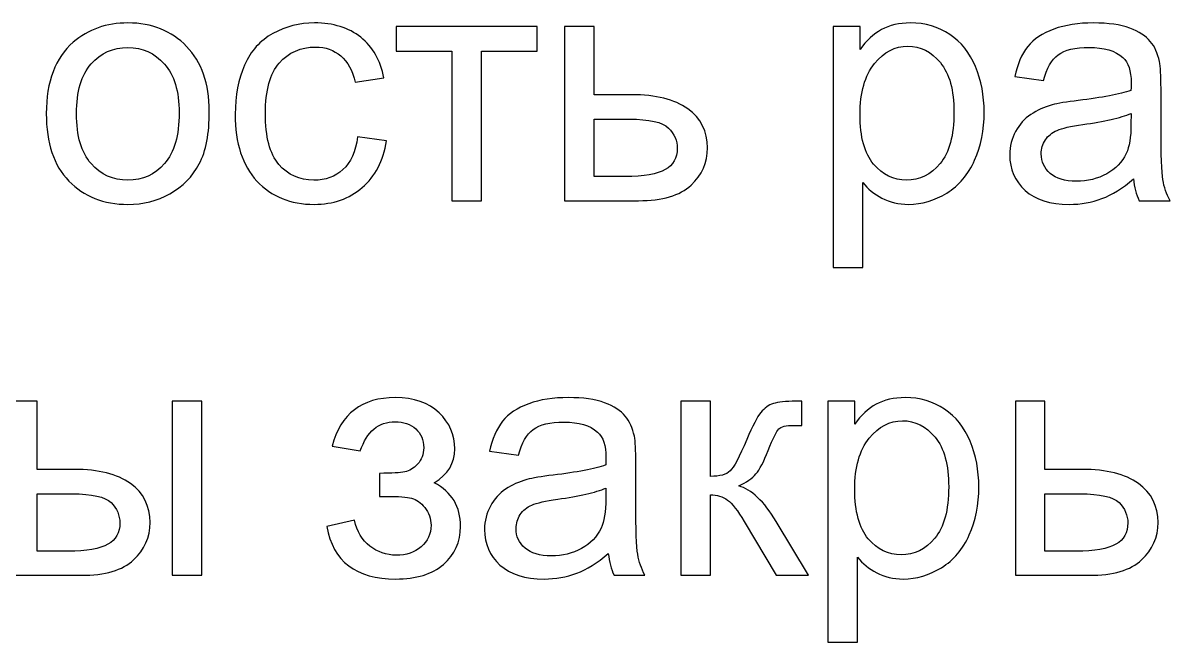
# Model space of a CAD drawing. Header units: centimetres. Extents: x 259 to 610, y 357 to 1252.
# Drawn here: x 334.53 to 346.59, y 1040.43 to 1046.95 of the extents above; entities that cross this region are included whole.
import ezdxf

# ---------------------------------------------------------------- set-up
doc = ezdxf.new("R2010")
doc.units = ezdxf.units.CM
doc.header["$MEASUREMENT"] = 0
doc.layers.add('layer 1', color=7, linetype='Continuous')

msp = doc.modelspace()

# ---------------------------------------------------------------- linework, layer by layer
at = {"layer": 'layer 1', "color": 250}
for points, knots in [([(334.77556, 1045.99105), (334.77556, 1046.32912), (334.86963, 1046.5796), (335.05837, 1046.74246), (335.05837, 1046.74246), (335.21535, 1046.87769), (335.40762, 1046.94531), (335.63398, 1046.94531), (335.63398, 1046.94531), (335.88504, 1046.94531), (336.09083, 1046.86299), (336.25075, 1046.69836), (336.25075, 1046.69836), (336.41009, 1046.53432), (336.49005, 1046.30678), (336.49005, 1046.01692), (336.49005, 1046.01692), (336.49005, 1045.78173), (336.45477, 1045.59711), (336.38422, 1045.46247), (336.38422, 1045.46247), (336.31366, 1045.32783), (336.21077, 1045.22317), (336.07554, 1045.1485), (336.07554, 1045.1485), (335.9409, 1045.07383), (335.79332, 1045.03678), (335.63398, 1045.03678), (335.63398, 1045.03678), (335.37763, 1045.03678), (335.17067, 1045.11851), (335.0125, 1045.28255), (335.0125, 1045.28255), (334.85434, 1045.44659), (334.77556, 1045.68295), (334.77556, 1045.99105)], [0, 0, 0, 0, 0.1, 0.1, 0.1, 0.1, 0.2, 0.2, 0.2, 0.2, 0.3, 0.3, 0.3, 0.3, 0.4, 0.4, 0.4, 0.4, 0.5, 0.5, 0.5, 0.5, 0.6, 0.6, 0.6, 0.6, 0.7, 0.7, 0.7, 0.7, 0.8, 0.8, 0.8, 0.8, 1, 1, 1, 1]), ([(338.04992, 1045.74587), (338.04992, 1045.74587), (338.35331, 1045.70353), (338.35331, 1045.70353), (338.35331, 1045.70353), (338.31979, 1045.49481), (338.23512, 1045.33194), (338.09813, 1045.21376), (338.09813, 1045.21376), (337.96113, 1045.09558), (337.79239, 1045.03678), (337.59307, 1045.03678), (337.59307, 1045.03678), (337.34319, 1045.03678), (337.1421, 1045.11851), (336.99041, 1045.28196), (336.99041, 1045.28196), (336.83813, 1045.44542), (336.76228, 1045.67943), (336.76228, 1045.98399), (336.76228, 1045.98399), (336.76228, 1046.18155), (336.79521, 1046.35382), (336.86047, 1046.50198), (336.86047, 1046.50198), (336.92573, 1046.64956), (337.0251, 1046.76069), (337.15915, 1046.83418), (337.15915, 1046.83418), (337.29262, 1046.90827), (337.43785, 1046.94531), (337.59542, 1046.94531), (337.59542, 1046.94531), (337.79357, 1046.94531), (337.95643, 1046.89533), (338.08225, 1046.79479), (338.08225, 1046.79479), (338.20867, 1046.69425), (338.28981, 1046.55137), (338.32508, 1046.36675), (338.32508, 1046.36675), (338.32508, 1046.36675), (338.02522, 1046.32089), (338.02522, 1046.32089), (338.02522, 1046.32089), (337.99641, 1046.44378), (337.94585, 1046.53609), (337.87235, 1046.59841), (337.87235, 1046.59841), (337.79945, 1046.66015), (337.71125, 1046.69131), (337.60777, 1046.69131), (337.60777, 1046.69131), (337.45137, 1046.69131), (337.32437, 1046.63545), (337.22618, 1046.52374), (337.22618, 1046.52374), (337.12858, 1046.41144), (337.07978, 1046.23505), (337.07978, 1045.99281), (337.07978, 1045.99281), (337.07978, 1045.74704), (337.12682, 1045.56889), (337.22089, 1045.45777), (337.22089, 1045.45777), (337.31555, 1045.34664), (337.43844, 1045.29078), (337.58954, 1045.29078), (337.58954, 1045.29078), (337.71184, 1045.29078), (337.81356, 1045.32783), (337.89469, 1045.4025), (337.89469, 1045.4025), (337.97642, 1045.47658), (338.02816, 1045.59123), (338.04992, 1045.74587)], [0, 0, 0, 0, 0.05, 0.05, 0.05, 0.05, 0.1, 0.1, 0.1, 0.1, 0.15, 0.15, 0.15, 0.15, 0.2, 0.2, 0.2, 0.2, 0.25, 0.25, 0.25, 0.25, 0.3, 0.3, 0.3, 0.3, 0.35, 0.35, 0.35, 0.35, 0.4, 0.4, 0.4, 0.4, 0.45, 0.45, 0.45, 0.45, 0.5, 0.5, 0.5, 0.5, 0.55, 0.55, 0.55, 0.55, 0.6, 0.6, 0.6, 0.6, 0.65, 0.65, 0.65, 0.65, 0.7, 0.7, 0.7, 0.7, 0.75, 0.75, 0.75, 0.75, 0.8, 0.8, 0.8, 0.8, 0.85, 0.85, 0.85, 0.85, 0.9, 0.9, 0.9, 0.9, 1, 1, 1, 1]), ([(338.45561, 1046.9065), (338.45561, 1046.9065), (339.93727, 1046.9065), (339.93727, 1046.9065), (339.93727, 1046.9065), (339.93727, 1046.9065), (339.93727, 1046.64898), (339.93727, 1046.64898), (339.93727, 1046.64898), (339.93727, 1046.64898), (339.35166, 1046.64898), (339.35166, 1046.64898), (339.35166, 1046.64898), (339.35166, 1046.64898), (339.35166, 1045.07559), (339.35166, 1045.07559), (339.35166, 1045.07559), (339.35166, 1045.07559), (339.04122, 1045.07559), (339.04122, 1045.07559), (339.04122, 1045.07559), (339.04122, 1045.07559), (339.04122, 1046.64898), (339.04122, 1046.64898), (339.04122, 1046.64898), (339.04122, 1046.64898), (338.45561, 1046.64898), (338.45561, 1046.64898), (338.45561, 1046.64898), (338.45561, 1046.64898), (338.45561, 1046.9065), (338.45561, 1046.9065)], [0, 0, 0, 0, 0.11111111, 0.11111111, 0.11111111, 0.11111111, 0.22222222, 0.22222222, 0.22222222, 0.22222222, 0.33333333, 0.33333333, 0.33333333, 0.33333333, 0.44444444, 0.44444444, 0.44444444, 0.44444444, 0.55555556, 0.55555556, 0.55555556, 0.55555556, 0.66666667, 0.66666667, 0.66666667, 0.66666667, 0.77777778, 0.77777778, 0.77777778, 0.77777778, 1, 1, 1, 1]), ([(340.22655, 1046.9065), (340.22655, 1046.9065), (340.53699, 1046.9065), (340.53699, 1046.9065), (340.53699, 1046.9065), (340.53699, 1046.9065), (340.53699, 1046.19037), (340.53699, 1046.19037), (340.53699, 1046.19037), (340.53699, 1046.19037), (340.92975, 1046.19037), (340.92975, 1046.19037), (340.92975, 1046.19037), (341.1861, 1046.19037), (341.38307, 1046.14098), (341.52183, 1046.04161), (341.52183, 1046.04161), (341.66, 1045.94225), (341.72938, 1045.80525), (341.72938, 1045.63063), (341.72938, 1045.63063), (341.72938, 1045.47776), (341.67176, 1045.34723), (341.55593, 1045.23846), (341.55593, 1045.23846), (341.44069, 1045.12968), (341.25607, 1045.07559), (341.00207, 1045.07559), (341.00207, 1045.07559), (341.00207, 1045.07559), (340.22655, 1045.07559), (340.22655, 1045.07559), (340.22655, 1045.07559), (340.22655, 1045.07559), (340.22655, 1046.9065), (340.22655, 1046.9065)], [0, 0, 0, 0, 0.1, 0.1, 0.1, 0.1, 0.2, 0.2, 0.2, 0.2, 0.3, 0.3, 0.3, 0.3, 0.4, 0.4, 0.4, 0.4, 0.5, 0.5, 0.5, 0.5, 0.6, 0.6, 0.6, 0.6, 0.7, 0.7, 0.7, 0.7, 0.8, 0.8, 0.8, 0.8, 1, 1, 1, 1]), ([(343.0517, 1044.37356), (343.0517, 1044.37356), (343.0517, 1046.9065), (343.0517, 1046.9065), (343.0517, 1046.9065), (343.0517, 1046.9065), (343.33392, 1046.9065), (343.33392, 1046.9065), (343.33392, 1046.9065), (343.33392, 1046.9065), (343.33392, 1046.66603), (343.33392, 1046.66603), (343.33392, 1046.66603), (343.40036, 1046.75892), (343.47562, 1046.82889), (343.5597, 1046.87534), (343.5597, 1046.87534), (343.64319, 1046.92179), (343.74491, 1046.94531), (343.86427, 1046.94531), (343.86427, 1046.94531), (344.02066, 1046.94531), (344.15825, 1046.90533), (344.2776, 1046.82478), (344.2776, 1046.82478), (344.39696, 1046.74481), (344.48692, 1046.63134), (344.54807, 1046.48552), (344.54807, 1046.48552), (344.60863, 1046.33912), (344.6392, 1046.17919), (344.6392, 1046.00457), (344.6392, 1046.00457), (344.6392, 1045.81819), (344.60569, 1045.65003), (344.53866, 1045.5001), (344.53866, 1045.5001), (344.47163, 1045.35076), (344.37403, 1045.2361), (344.24585, 1045.15614), (344.24585, 1045.15614), (344.11827, 1045.07677), (343.98362, 1045.03678), (343.84251, 1045.03678), (343.84251, 1045.03678), (343.73903, 1045.03678), (343.64613, 1045.05854), (343.56441, 1045.10205), (343.56441, 1045.10205), (343.48209, 1045.14556), (343.41506, 1045.20024), (343.36215, 1045.26668), (343.36215, 1045.26668), (343.36215, 1045.26668), (343.36215, 1044.37356), (343.36215, 1044.37356), (343.36215, 1044.37356), (343.36215, 1044.37356), (343.0517, 1044.37356), (343.0517, 1044.37356)], [0, 0, 0, 0, 0.0625, 0.0625, 0.0625, 0.0625, 0.125, 0.125, 0.125, 0.125, 0.1875, 0.1875, 0.1875, 0.1875, 0.25, 0.25, 0.25, 0.25, 0.3125, 0.3125, 0.3125, 0.3125, 0.375, 0.375, 0.375, 0.375, 0.4375, 0.4375, 0.4375, 0.4375, 0.5, 0.5, 0.5, 0.5, 0.5625, 0.5625, 0.5625, 0.5625, 0.625, 0.625, 0.625, 0.625, 0.6875, 0.6875, 0.6875, 0.6875, 0.75, 0.75, 0.75, 0.75, 0.8125, 0.8125, 0.8125, 0.8125, 0.875, 0.875, 0.875, 0.875, 1, 1, 1, 1]), ([(346.20965, 1045.3049), (346.09441, 1045.20671), (345.98328, 1045.13791), (345.87686, 1045.09734), (345.87686, 1045.09734), (345.77044, 1045.05678), (345.65637, 1045.03678), (345.53408, 1045.03678), (345.53408, 1045.03678), (345.333, 1045.03678), (345.17836, 1045.08559), (345.07018, 1045.18377), (345.07018, 1045.18377), (344.96199, 1045.28138), (344.9079, 1045.40661), (344.9079, 1045.55889), (344.9079, 1045.55889), (344.9079, 1045.64826), (344.92848, 1045.72999), (344.96905, 1045.80407), (344.96905, 1045.80407), (345.01021, 1045.87816), (345.06371, 1045.93695), (345.12956, 1045.98164), (345.12956, 1045.98164), (345.196, 1046.02632), (345.27008, 1046.06043), (345.35299, 1046.08336), (345.35299, 1046.08336), (345.41413, 1046.09923), (345.50644, 1046.11452), (345.62933, 1046.12981), (345.62933, 1046.12981), (345.8798, 1046.1592), (346.06501, 1046.19507), (346.18319, 1046.23623), (346.18319, 1046.23623), (346.18436, 1046.27856), (346.18495, 1046.30561), (346.18495, 1046.31678), (346.18495, 1046.31678), (346.18495, 1046.4426), (346.15555, 1046.53138), (346.09676, 1046.58312), (346.09676, 1046.58312), (346.01738, 1046.65309), (345.8992, 1046.68778), (345.74281, 1046.68778), (345.74281, 1046.68778), (345.5964, 1046.68778), (345.48822, 1046.66191), (345.41884, 1046.61076), (345.41884, 1046.61076), (345.34887, 1046.55961), (345.29772, 1046.46906), (345.2642, 1046.33853), (345.2642, 1046.33853), (345.2642, 1046.33853), (344.96082, 1046.38086), (344.96082, 1046.38086), (344.96082, 1046.38086), (344.98845, 1046.5108), (345.03372, 1046.61605), (345.09722, 1046.69601), (345.09722, 1046.69601), (345.16072, 1046.77598), (345.25245, 1046.83712), (345.37239, 1046.88063), (345.37239, 1046.88063), (345.49175, 1046.92355), (345.63109, 1046.94531), (345.78867, 1046.94531), (345.78867, 1046.94531), (345.94506, 1046.94531), (346.07265, 1046.92708), (346.17084, 1046.89004), (346.17084, 1046.89004), (346.26844, 1046.853), (346.34076, 1046.80714), (346.38662, 1046.75128), (346.38662, 1046.75128), (346.43248, 1046.69542), (346.46482, 1046.62487), (346.48364, 1046.53961), (346.48364, 1046.53961), (346.49363, 1046.4867), (346.49892, 1046.39145), (346.49892, 1046.25445), (346.49892, 1046.25445), (346.49892, 1046.25445), (346.49892, 1045.84288), (346.49892, 1045.84288), (346.49892, 1045.84288), (346.49892, 1045.55537), (346.50539, 1045.37369), (346.51833, 1045.29666), (346.51833, 1045.29666), (346.53067, 1045.21964), (346.55654, 1045.14615), (346.59417, 1045.07559), (346.59417, 1045.07559), (346.59417, 1045.07559), (346.26962, 1045.07559), (346.26962, 1045.07559), (346.26962, 1045.07559), (346.23846, 1045.14085), (346.21847, 1045.21729), (346.20965, 1045.3049)], [0, 0, 0, 0, 0.03571429, 0.03571429, 0.03571429, 0.03571429, 0.07142857, 0.07142857, 0.07142857, 0.07142857, 0.10714286, 0.10714286, 0.10714286, 0.10714286, 0.14285714, 0.14285714, 0.14285714, 0.14285714, 0.17857143, 0.17857143, 0.17857143, 0.17857143, 0.21428571, 0.21428571, 0.21428571, 0.21428571, 0.25, 0.25, 0.25, 0.25, 0.28571429, 0.28571429, 0.28571429, 0.28571429, 0.32142857, 0.32142857, 0.32142857, 0.32142857, 0.35714286, 0.35714286, 0.35714286, 0.35714286, 0.39285714, 0.39285714, 0.39285714, 0.39285714, 0.42857143, 0.42857143, 0.42857143, 0.42857143, 0.46428571, 0.46428571, 0.46428571, 0.46428571, 0.5, 0.5, 0.5, 0.5, 0.53571429, 0.53571429, 0.53571429, 0.53571429, 0.57142857, 0.57142857, 0.57142857, 0.57142857, 0.60714286, 0.60714286, 0.60714286, 0.60714286, 0.64285714, 0.64285714, 0.64285714, 0.64285714, 0.67857143, 0.67857143, 0.67857143, 0.67857143, 0.71428571, 0.71428571, 0.71428571, 0.71428571, 0.75, 0.75, 0.75, 0.75, 0.78571429, 0.78571429, 0.78571429, 0.78571429, 0.82142857, 0.82142857, 0.82142857, 0.82142857, 0.85714286, 0.85714286, 0.85714286, 0.85714286, 0.89285714, 0.89285714, 0.89285714, 0.89285714, 0.92857143, 0.92857143, 0.92857143, 0.92857143, 1, 1, 1, 1]), ([(335.09306, 1045.99046), (335.09306, 1045.75645), (335.14421, 1045.58124), (335.24651, 1045.46541), (335.24651, 1045.46541), (335.34941, 1045.34899), (335.47817, 1045.29078), (335.63398, 1045.29078), (335.63398, 1045.29078), (335.78803, 1045.29078), (335.9162, 1045.34899), (336.0191, 1045.466), (336.0191, 1045.466), (336.1214, 1045.583), (336.17255, 1045.76115), (336.17255, 1046.00045), (336.17255, 1046.00045), (336.17255, 1046.22623), (336.12081, 1046.39733), (336.01792, 1046.51316), (336.01792, 1046.51316), (335.91503, 1046.62957), (335.78685, 1046.68778), (335.63398, 1046.68778), (335.63398, 1046.68778), (335.47817, 1046.68778), (335.34941, 1046.63016), (335.24651, 1046.51433), (335.24651, 1046.51433), (335.14421, 1046.3985), (335.09306, 1046.22388), (335.09306, 1045.99046)], [0, 0, 0, 0, 0.11111111, 0.11111111, 0.11111111, 0.11111111, 0.22222222, 0.22222222, 0.22222222, 0.22222222, 0.33333333, 0.33333333, 0.33333333, 0.33333333, 0.44444444, 0.44444444, 0.44444444, 0.44444444, 0.55555556, 0.55555556, 0.55555556, 0.55555556, 0.66666667, 0.66666667, 0.66666667, 0.66666667, 0.77777778, 0.77777778, 0.77777778, 0.77777778, 1, 1, 1, 1]), ([(343.33392, 1045.97988), (343.33392, 1045.74528), (343.38155, 1045.57183), (343.47621, 1045.45953), (343.47621, 1045.45953), (343.57146, 1045.34723), (343.6867, 1045.29078), (343.82193, 1045.29078), (343.82193, 1045.29078), (343.95952, 1045.29078), (344.07711, 1045.34899), (344.17471, 1045.46541), (344.17471, 1045.46541), (344.2729, 1045.58182), (344.3217, 1045.76174), (344.3217, 1046.00575), (344.3217, 1046.00575), (344.3217, 1046.23858), (344.27408, 1046.41261), (344.17824, 1046.52844), (344.17824, 1046.52844), (344.0824, 1046.64427), (343.96834, 1046.70189), (343.83546, 1046.70189), (343.83546, 1046.70189), (343.70375, 1046.70189), (343.58734, 1046.64016), (343.48621, 1046.51727), (343.48621, 1046.51727), (343.38449, 1046.3938), (343.33392, 1046.21506), (343.33392, 1045.97988)], [0, 0, 0, 0, 0.11111111, 0.11111111, 0.11111111, 0.11111111, 0.22222222, 0.22222222, 0.22222222, 0.22222222, 0.33333333, 0.33333333, 0.33333333, 0.33333333, 0.44444444, 0.44444444, 0.44444444, 0.44444444, 0.55555556, 0.55555556, 0.55555556, 0.55555556, 0.66666667, 0.66666667, 0.66666667, 0.66666667, 0.77777778, 0.77777778, 0.77777778, 0.77777778, 1, 1, 1, 1]), ([(346.18495, 1045.99281), (346.07206, 1045.94695), (345.90273, 1045.90814), (345.67695, 1045.87639), (345.67695, 1045.87639), (345.54878, 1045.85817), (345.45823, 1045.83759), (345.40532, 1045.81466), (345.40532, 1045.81466), (345.3524, 1045.79173), (345.31183, 1045.75821), (345.28302, 1045.7147), (345.28302, 1045.7147), (345.25421, 1045.67061), (345.23951, 1045.62181), (345.23951, 1045.56771), (345.23951, 1045.56771), (345.23951, 1045.48599), (345.27067, 1045.4172), (345.33358, 1045.36252), (345.33358, 1045.36252), (345.3965, 1045.30783), (345.48822, 1045.2802), (345.60875, 1045.2802), (345.60875, 1045.2802), (345.72811, 1045.2802), (345.83453, 1045.30607), (345.92801, 1045.3584), (345.92801, 1045.3584), (346.02091, 1045.41014), (346.0897, 1045.48128), (346.13321, 1045.57124), (346.13321, 1045.57124), (346.16673, 1045.64121), (346.18319, 1045.7441), (346.18319, 1045.87992), (346.18319, 1045.87992), (346.18319, 1045.87992), (346.18495, 1045.99281), (346.18495, 1045.99281)], [0, 0, 0, 0, 0.09090909, 0.09090909, 0.09090909, 0.09090909, 0.18181818, 0.18181818, 0.18181818, 0.18181818, 0.27272727, 0.27272727, 0.27272727, 0.27272727, 0.36363636, 0.36363636, 0.36363636, 0.36363636, 0.45454545, 0.45454545, 0.45454545, 0.45454545, 0.54545455, 0.54545455, 0.54545455, 0.54545455, 0.63636364, 0.63636364, 0.63636364, 0.63636364, 0.72727273, 0.72727273, 0.72727273, 0.72727273, 0.81818182, 0.81818182, 0.81818182, 0.81818182, 1, 1, 1, 1]), ([(340.53699, 1045.32959), (340.53699, 1045.32959), (340.8639, 1045.32959), (340.8639, 1045.32959), (340.8639, 1045.32959), (341.06086, 1045.32959), (341.20139, 1045.3537), (341.28547, 1045.40191), (341.28547, 1045.40191), (341.36954, 1045.45012), (341.41188, 1045.52538), (341.41188, 1045.62769), (341.41188, 1045.62769), (341.41188, 1045.70706), (341.38072, 1045.77762), (341.31839, 1045.83994), (341.31839, 1045.83994), (341.25607, 1045.90168), (341.11849, 1045.93284), (340.90506, 1045.93284), (340.90506, 1045.93284), (340.90506, 1045.93284), (340.53699, 1045.93284), (340.53699, 1045.93284), (340.53699, 1045.93284), (340.53699, 1045.93284), (340.53699, 1045.32959), (340.53699, 1045.32959)], [0, 0, 0, 0, 0.125, 0.125, 0.125, 0.125, 0.25, 0.25, 0.25, 0.25, 0.375, 0.375, 0.375, 0.375, 0.5, 0.5, 0.5, 0.5, 0.625, 0.625, 0.625, 0.625, 0.75, 0.75, 0.75, 0.75, 1, 1, 1, 1]), ([(338.27863, 1041.96351), (338.27863, 1041.96351), (338.27863, 1042.20692), (338.27863, 1042.20692), (338.27863, 1042.20692), (338.40915, 1042.2081), (338.49852, 1042.21339), (338.54556, 1042.22221), (338.54556, 1042.22221), (338.59319, 1042.23162), (338.63846, 1042.25866), (338.68079, 1042.30452), (338.68079, 1042.30452), (338.72313, 1042.35038), (338.74429, 1042.40742), (338.74429, 1042.47621), (338.74429, 1042.47621), (338.74429, 1042.55911), (338.71666, 1042.62614), (338.6608, 1042.67553), (338.6608, 1042.67553), (338.60495, 1042.7255), (338.53321, 1042.7502), (338.44443, 1042.7502), (338.44443, 1042.7502), (338.26981, 1042.7502), (338.14751, 1042.64789), (338.07754, 1042.44328), (338.07754, 1042.44328), (338.07754, 1042.44328), (337.78121, 1042.49267), (337.78121, 1042.49267), (337.78121, 1042.49267), (337.87293, 1042.83369), (338.09518, 1043.0042), (338.44678, 1043.0042), (338.44678, 1043.0042), (338.64199, 1043.0042), (338.79486, 1042.95128), (338.90598, 1042.84486), (338.90598, 1042.84486), (339.01711, 1042.73844), (339.07237, 1042.61144), (339.07237, 1042.46386), (339.07237, 1042.46386), (339.07237, 1042.31511), (339.00006, 1042.19634), (338.856, 1042.10873), (338.856, 1042.10873), (338.94831, 1042.05934), (339.01711, 1041.99643), (339.06356, 1041.92), (339.06356, 1041.92), (339.10942, 1041.84356), (339.13235, 1041.75302), (339.13235, 1041.64836), (339.13235, 1041.64836), (339.13235, 1041.48432), (339.07237, 1041.35144), (338.95302, 1041.24913), (338.95302, 1041.24913), (338.83307, 1041.14683), (338.66609, 1041.09567), (338.4509, 1041.09567), (338.4509, 1041.09567), (338.03345, 1041.09567), (337.79121, 1041.28029), (337.72477, 1041.64953), (337.72477, 1041.64953), (337.72477, 1041.64953), (338.01757, 1041.71303), (338.01757, 1041.71303), (338.01757, 1041.71303), (338.04403, 1041.59662), (338.09753, 1041.50607), (338.17867, 1041.44198), (338.17867, 1041.44198), (338.25981, 1041.3779), (338.35212, 1041.34615), (338.45678, 1041.34615), (338.45678, 1041.34615), (338.56144, 1041.34615), (338.64845, 1041.37554), (338.71783, 1041.43493), (338.71783, 1041.43493), (338.78721, 1041.49372), (338.8219, 1041.56898), (338.8219, 1041.66071), (338.8219, 1041.66071), (338.8219, 1041.73185), (338.80015, 1041.79359), (338.75664, 1041.8465), (338.75664, 1041.8465), (338.71313, 1041.89942), (338.66668, 1041.93234), (338.61729, 1041.94528), (338.61729, 1041.94528), (338.5679, 1041.9588), (338.47853, 1041.96527), (338.34918, 1041.96527), (338.34918, 1041.96527), (338.3386, 1041.96527), (338.31508, 1041.96468), (338.27863, 1041.96351)], [0, 0, 0, 0, 0.03703704, 0.03703704, 0.03703704, 0.03703704, 0.07407407, 0.07407407, 0.07407407, 0.07407407, 0.11111111, 0.11111111, 0.11111111, 0.11111111, 0.14814815, 0.14814815, 0.14814815, 0.14814815, 0.18518519, 0.18518519, 0.18518519, 0.18518519, 0.22222222, 0.22222222, 0.22222222, 0.22222222, 0.25925926, 0.25925926, 0.25925926, 0.25925926, 0.2962963, 0.2962963, 0.2962963, 0.2962963, 0.33333333, 0.33333333, 0.33333333, 0.33333333, 0.37037037, 0.37037037, 0.37037037, 0.37037037, 0.40740741, 0.40740741, 0.40740741, 0.40740741, 0.44444444, 0.44444444, 0.44444444, 0.44444444, 0.48148148, 0.48148148, 0.48148148, 0.48148148, 0.51851852, 0.51851852, 0.51851852, 0.51851852, 0.55555556, 0.55555556, 0.55555556, 0.55555556, 0.59259259, 0.59259259, 0.59259259, 0.59259259, 0.62962963, 0.62962963, 0.62962963, 0.62962963, 0.66666667, 0.66666667, 0.66666667, 0.66666667, 0.7037037, 0.7037037, 0.7037037, 0.7037037, 0.74074074, 0.74074074, 0.74074074, 0.74074074, 0.77777778, 0.77777778, 0.77777778, 0.77777778, 0.81481481, 0.81481481, 0.81481481, 0.81481481, 0.85185185, 0.85185185, 0.85185185, 0.85185185, 0.88888889, 0.88888889, 0.88888889, 0.88888889, 0.92592593, 0.92592593, 0.92592593, 0.92592593, 1, 1, 1, 1]), ([(340.68633, 1041.36379), (340.57109, 1041.2656), (340.45996, 1041.1968), (340.35354, 1041.15623), (340.35354, 1041.15623), (340.24712, 1041.11567), (340.13305, 1041.09567), (340.01076, 1041.09567), (340.01076, 1041.09567), (339.80968, 1041.09567), (339.65504, 1041.14448), (339.54686, 1041.24266), (339.54686, 1041.24266), (339.43867, 1041.34027), (339.38458, 1041.4655), (339.38458, 1041.61778), (339.38458, 1041.61778), (339.38458, 1041.70715), (339.40516, 1041.78888), (339.44573, 1041.86296), (339.44573, 1041.86296), (339.48689, 1041.93705), (339.54039, 1041.99584), (339.60624, 1042.04053), (339.60624, 1042.04053), (339.67268, 1042.08521), (339.74676, 1042.11932), (339.82967, 1042.14225), (339.82967, 1042.14225), (339.89081, 1042.15812), (339.98312, 1042.17341), (340.10601, 1042.1887), (340.10601, 1042.1887), (340.35648, 1042.21809), (340.54169, 1042.25396), (340.65987, 1042.29512), (340.65987, 1042.29512), (340.66104, 1042.33745), (340.66163, 1042.3645), (340.66163, 1042.37567), (340.66163, 1042.37567), (340.66163, 1042.50149), (340.63223, 1042.59027), (340.57344, 1042.64201), (340.57344, 1042.64201), (340.49406, 1042.71198), (340.37588, 1042.74667), (340.21949, 1042.74667), (340.21949, 1042.74667), (340.07308, 1042.74667), (339.9649, 1042.7208), (339.89552, 1042.66965), (339.89552, 1042.66965), (339.82555, 1042.6185), (339.7744, 1042.52795), (339.74088, 1042.39742), (339.74088, 1042.39742), (339.74088, 1042.39742), (339.4375, 1042.43975), (339.4375, 1042.43975), (339.4375, 1042.43975), (339.46513, 1042.56969), (339.5104, 1042.67494), (339.5739, 1042.7549), (339.5739, 1042.7549), (339.6374, 1042.83487), (339.72913, 1042.89601), (339.84907, 1042.93952), (339.84907, 1042.93952), (339.96843, 1042.98244), (340.10777, 1043.0042), (340.26535, 1043.0042), (340.26535, 1043.0042), (340.42174, 1043.0042), (340.54933, 1042.98597), (340.64752, 1042.94893), (340.64752, 1042.94893), (340.74512, 1042.91189), (340.81744, 1042.86603), (340.8633, 1042.81017), (340.8633, 1042.81017), (340.90916, 1042.75431), (340.9415, 1042.68376), (340.96032, 1042.5985), (340.96032, 1042.5985), (340.97031, 1042.54559), (340.9756, 1042.45034), (340.9756, 1042.31334), (340.9756, 1042.31334), (340.9756, 1042.31334), (340.9756, 1041.90177), (340.9756, 1041.90177), (340.9756, 1041.90177), (340.9756, 1041.61426), (340.98207, 1041.43258), (340.99501, 1041.35555), (340.99501, 1041.35555), (341.00735, 1041.27853), (341.03322, 1041.20504), (341.07085, 1041.13448), (341.07085, 1041.13448), (341.07085, 1041.13448), (340.7463, 1041.13448), (340.7463, 1041.13448), (340.7463, 1041.13448), (340.71514, 1041.19974), (340.69515, 1041.27618), (340.68633, 1041.36379)], [0, 0, 0, 0, 0.03571429, 0.03571429, 0.03571429, 0.03571429, 0.07142857, 0.07142857, 0.07142857, 0.07142857, 0.10714286, 0.10714286, 0.10714286, 0.10714286, 0.14285714, 0.14285714, 0.14285714, 0.14285714, 0.17857143, 0.17857143, 0.17857143, 0.17857143, 0.21428571, 0.21428571, 0.21428571, 0.21428571, 0.25, 0.25, 0.25, 0.25, 0.28571429, 0.28571429, 0.28571429, 0.28571429, 0.32142857, 0.32142857, 0.32142857, 0.32142857, 0.35714286, 0.35714286, 0.35714286, 0.35714286, 0.39285714, 0.39285714, 0.39285714, 0.39285714, 0.42857143, 0.42857143, 0.42857143, 0.42857143, 0.46428571, 0.46428571, 0.46428571, 0.46428571, 0.5, 0.5, 0.5, 0.5, 0.53571429, 0.53571429, 0.53571429, 0.53571429, 0.57142857, 0.57142857, 0.57142857, 0.57142857, 0.60714286, 0.60714286, 0.60714286, 0.60714286, 0.64285714, 0.64285714, 0.64285714, 0.64285714, 0.67857143, 0.67857143, 0.67857143, 0.67857143, 0.71428571, 0.71428571, 0.71428571, 0.71428571, 0.75, 0.75, 0.75, 0.75, 0.78571429, 0.78571429, 0.78571429, 0.78571429, 0.82142857, 0.82142857, 0.82142857, 0.82142857, 0.85714286, 0.85714286, 0.85714286, 0.85714286, 0.89285714, 0.89285714, 0.89285714, 0.89285714, 0.92857143, 0.92857143, 0.92857143, 0.92857143, 1, 1, 1, 1]), ([(342.99584, 1040.43245), (342.99584, 1040.43245), (342.99584, 1042.96539), (342.99584, 1042.96539), (342.99584, 1042.96539), (342.99584, 1042.96539), (343.27806, 1042.96539), (343.27806, 1042.96539), (343.27806, 1042.96539), (343.27806, 1042.96539), (343.27806, 1042.72492), (343.27806, 1042.72492), (343.27806, 1042.72492), (343.3445, 1042.81781), (343.41976, 1042.88778), (343.50384, 1042.93423), (343.50384, 1042.93423), (343.58733, 1042.98068), (343.68905, 1043.0042), (343.80841, 1043.0042), (343.80841, 1043.0042), (343.9648, 1043.0042), (344.10239, 1042.96422), (344.22174, 1042.88367), (344.22174, 1042.88367), (344.3411, 1042.8037), (344.43106, 1042.69023), (344.49221, 1042.54441), (344.49221, 1042.54441), (344.55277, 1042.39801), (344.58334, 1042.23808), (344.58334, 1042.06346), (344.58334, 1042.06346), (344.58334, 1041.87708), (344.54983, 1041.70892), (344.4828, 1041.55899), (344.4828, 1041.55899), (344.41577, 1041.40965), (344.31817, 1041.29499), (344.18999, 1041.21503), (344.18999, 1041.21503), (344.06241, 1041.13566), (343.92776, 1041.09567), (343.78665, 1041.09567), (343.78665, 1041.09567), (343.68317, 1041.09567), (343.59027, 1041.11743), (343.50855, 1041.16094), (343.50855, 1041.16094), (343.42623, 1041.20445), (343.3592, 1041.25913), (343.30629, 1041.32557), (343.30629, 1041.32557), (343.30629, 1041.32557), (343.30629, 1040.43245), (343.30629, 1040.43245), (343.30629, 1040.43245), (343.30629, 1040.43245), (342.99584, 1040.43245), (342.99584, 1040.43245)], [0, 0, 0, 0, 0.0625, 0.0625, 0.0625, 0.0625, 0.125, 0.125, 0.125, 0.125, 0.1875, 0.1875, 0.1875, 0.1875, 0.25, 0.25, 0.25, 0.25, 0.3125, 0.3125, 0.3125, 0.3125, 0.375, 0.375, 0.375, 0.375, 0.4375, 0.4375, 0.4375, 0.4375, 0.5, 0.5, 0.5, 0.5, 0.5625, 0.5625, 0.5625, 0.5625, 0.625, 0.625, 0.625, 0.625, 0.6875, 0.6875, 0.6875, 0.6875, 0.75, 0.75, 0.75, 0.75, 0.8125, 0.8125, 0.8125, 0.8125, 0.875, 0.875, 0.875, 0.875, 1, 1, 1, 1]), ([(334.36751, 1042.96539), (334.36751, 1042.96539), (334.67795, 1042.96539), (334.67795, 1042.96539), (334.67795, 1042.96539), (334.67795, 1042.96539), (334.67795, 1042.24926), (334.67795, 1042.24926), (334.67795, 1042.24926), (334.67795, 1042.24926), (335.06953, 1042.24926), (335.06953, 1042.24926), (335.06953, 1042.24926), (335.3253, 1042.24926), (335.52167, 1042.19987), (335.65985, 1042.1005), (335.65985, 1042.1005), (335.79802, 1042.00114), (335.86681, 1041.86414), (335.86681, 1041.68952), (335.86681, 1041.68952), (335.86681, 1041.53665), (335.80919, 1041.40612), (335.69395, 1041.29735), (335.69395, 1041.29735), (335.57871, 1041.18857), (335.39468, 1041.13448), (335.14126, 1041.13448), (335.14126, 1041.13448), (335.14126, 1041.13448), (334.36751, 1041.13448), (334.36751, 1041.13448), (334.36751, 1041.13448), (334.36751, 1041.13448), (334.36751, 1042.96539), (334.36751, 1042.96539)], [0, 0, 0, 0, 0.1, 0.1, 0.1, 0.1, 0.2, 0.2, 0.2, 0.2, 0.3, 0.3, 0.3, 0.3, 0.4, 0.4, 0.4, 0.4, 0.5, 0.5, 0.5, 0.5, 0.6, 0.6, 0.6, 0.6, 0.7, 0.7, 0.7, 0.7, 0.8, 0.8, 0.8, 0.8, 1, 1, 1, 1]), ([(336.09964, 1042.96539), (336.09964, 1042.96539), (336.41008, 1042.96539), (336.41008, 1042.96539), (336.41008, 1042.96539), (336.41008, 1042.96539), (336.41008, 1041.13448), (336.41008, 1041.13448), (336.41008, 1041.13448), (336.41008, 1041.13448), (336.09964, 1041.13448), (336.09964, 1041.13448), (336.09964, 1041.13448), (336.09964, 1041.13448), (336.09964, 1042.96539), (336.09964, 1042.96539)], [0, 0, 0, 0, 0.2, 0.2, 0.2, 0.2, 0.4, 0.4, 0.4, 0.4, 0.6, 0.6, 0.6, 0.6, 1, 1, 1, 1]), ([(341.44892, 1042.96539), (341.44892, 1042.96539), (341.75936, 1042.96539), (341.75936, 1042.96539), (341.75936, 1042.96539), (341.75936, 1042.96539), (341.75936, 1042.17517), (341.75936, 1042.17517), (341.75936, 1042.17517), (341.85814, 1042.17517), (341.92752, 1042.19399), (341.9675, 1042.2322), (341.9675, 1042.2322), (342.00689, 1042.26983), (342.0651, 1042.37978), (342.14271, 1042.56264), (342.14271, 1042.56264), (342.20386, 1042.70728), (342.25325, 1042.80253), (342.29088, 1042.84839), (342.29088, 1042.84839), (342.32909, 1042.89425), (342.3726, 1042.92541), (342.42199, 1042.94129), (342.42199, 1042.94129), (342.47197, 1042.95716), (342.55134, 1042.96539), (342.66012, 1042.96539), (342.66012, 1042.96539), (342.66012, 1042.96539), (342.72244, 1042.96539), (342.72244, 1042.96539), (342.72244, 1042.96539), (342.72244, 1042.96539), (342.72244, 1042.70963), (342.72244, 1042.70963), (342.72244, 1042.70963), (342.72244, 1042.70963), (342.63601, 1042.71139), (342.63601, 1042.71139), (342.63601, 1042.71139), (342.55428, 1042.71139), (342.50195, 1042.69905), (342.47902, 1042.67494), (342.47902, 1042.67494), (342.45492, 1042.64966), (342.41788, 1042.5744), (342.36849, 1042.44916), (342.36849, 1042.44916), (342.32145, 1042.32922), (342.27853, 1042.24632), (342.23914, 1042.20045), (342.23914, 1042.20045), (342.20033, 1042.15459), (342.13977, 1042.11285), (342.05804, 1042.07463), (342.05804, 1042.07463), (342.19151, 1042.03877), (342.32321, 1041.91471), (342.45257, 1041.70186), (342.45257, 1041.70186), (342.45257, 1041.70186), (342.793, 1041.13448), (342.793, 1041.13448), (342.793, 1041.13448), (342.793, 1041.13448), (342.45198, 1041.13448), (342.45198, 1041.13448), (342.45198, 1041.13448), (342.45198, 1041.13448), (342.11625, 1041.7001), (342.11625, 1041.7001), (342.11625, 1041.7001), (342.04864, 1041.81475), (341.98984, 1041.89001), (341.93986, 1041.92646), (341.93986, 1041.92646), (341.8893, 1041.96292), (341.82933, 1041.98114), (341.75936, 1041.98114), (341.75936, 1041.98114), (341.75936, 1041.98114), (341.75936, 1041.13448), (341.75936, 1041.13448), (341.75936, 1041.13448), (341.75936, 1041.13448), (341.44892, 1041.13448), (341.44892, 1041.13448), (341.44892, 1041.13448), (341.44892, 1041.13448), (341.44892, 1042.96539), (341.44892, 1042.96539)], [0, 0, 0, 0, 0.04166667, 0.04166667, 0.04166667, 0.04166667, 0.08333333, 0.08333333, 0.08333333, 0.08333333, 0.125, 0.125, 0.125, 0.125, 0.16666667, 0.16666667, 0.16666667, 0.16666667, 0.20833333, 0.20833333, 0.20833333, 0.20833333, 0.25, 0.25, 0.25, 0.25, 0.29166667, 0.29166667, 0.29166667, 0.29166667, 0.33333333, 0.33333333, 0.33333333, 0.33333333, 0.375, 0.375, 0.375, 0.375, 0.41666667, 0.41666667, 0.41666667, 0.41666667, 0.45833333, 0.45833333, 0.45833333, 0.45833333, 0.5, 0.5, 0.5, 0.5, 0.54166667, 0.54166667, 0.54166667, 0.54166667, 0.58333333, 0.58333333, 0.58333333, 0.58333333, 0.625, 0.625, 0.625, 0.625, 0.66666667, 0.66666667, 0.66666667, 0.66666667, 0.70833333, 0.70833333, 0.70833333, 0.70833333, 0.75, 0.75, 0.75, 0.75, 0.79166667, 0.79166667, 0.79166667, 0.79166667, 0.83333333, 0.83333333, 0.83333333, 0.83333333, 0.875, 0.875, 0.875, 0.875, 0.91666667, 0.91666667, 0.91666667, 0.91666667, 1, 1, 1, 1]), ([(344.96846, 1042.96539), (344.96846, 1042.96539), (345.2789, 1042.96539), (345.2789, 1042.96539), (345.2789, 1042.96539), (345.2789, 1042.96539), (345.2789, 1042.24926), (345.2789, 1042.24926), (345.2789, 1042.24926), (345.2789, 1042.24926), (345.67048, 1042.24926), (345.67048, 1042.24926), (345.67048, 1042.24926), (345.92625, 1042.24926), (346.12262, 1042.19987), (346.2608, 1042.1005), (346.2608, 1042.1005), (346.39897, 1042.00114), (346.46776, 1041.86414), (346.46776, 1041.68952), (346.46776, 1041.68952), (346.46776, 1041.53665), (346.41014, 1041.40612), (346.2949, 1041.29735), (346.2949, 1041.29735), (346.17966, 1041.18857), (345.99563, 1041.13448), (345.74221, 1041.13448), (345.74221, 1041.13448), (345.74221, 1041.13448), (344.96846, 1041.13448), (344.96846, 1041.13448), (344.96846, 1041.13448), (344.96846, 1041.13448), (344.96846, 1042.96539), (344.96846, 1042.96539)], [0, 0, 0, 0, 0.1, 0.1, 0.1, 0.1, 0.2, 0.2, 0.2, 0.2, 0.3, 0.3, 0.3, 0.3, 0.4, 0.4, 0.4, 0.4, 0.5, 0.5, 0.5, 0.5, 0.6, 0.6, 0.6, 0.6, 0.7, 0.7, 0.7, 0.7, 0.8, 0.8, 0.8, 0.8, 1, 1, 1, 1]), ([(343.27806, 1042.03877), (343.27806, 1041.80417), (343.32569, 1041.63072), (343.42035, 1041.51842), (343.42035, 1041.51842), (343.5156, 1041.40612), (343.63084, 1041.34967), (343.76607, 1041.34967), (343.76607, 1041.34967), (343.90366, 1041.34967), (344.02125, 1041.40788), (344.11885, 1041.5243), (344.11885, 1041.5243), (344.21704, 1041.64071), (344.26584, 1041.82063), (344.26584, 1042.06464), (344.26584, 1042.06464), (344.26584, 1042.29747), (344.21822, 1042.4715), (344.12238, 1042.58733), (344.12238, 1042.58733), (344.02654, 1042.70316), (343.91248, 1042.76078), (343.7796, 1042.76078), (343.7796, 1042.76078), (343.64789, 1042.76078), (343.53148, 1042.69905), (343.43035, 1042.57616), (343.43035, 1042.57616), (343.32863, 1042.45269), (343.27806, 1042.27395), (343.27806, 1042.03877)], [0, 0, 0, 0, 0.11111111, 0.11111111, 0.11111111, 0.11111111, 0.22222222, 0.22222222, 0.22222222, 0.22222222, 0.33333333, 0.33333333, 0.33333333, 0.33333333, 0.44444444, 0.44444444, 0.44444444, 0.44444444, 0.55555556, 0.55555556, 0.55555556, 0.55555556, 0.66666667, 0.66666667, 0.66666667, 0.66666667, 0.77777778, 0.77777778, 0.77777778, 0.77777778, 1, 1, 1, 1]), ([(340.66163, 1042.0517), (340.54874, 1042.00584), (340.37941, 1041.96703), (340.15363, 1041.93528), (340.15363, 1041.93528), (340.02546, 1041.91706), (339.93491, 1041.89648), (339.882, 1041.87355), (339.882, 1041.87355), (339.82908, 1041.85062), (339.78851, 1041.8171), (339.7597, 1041.77359), (339.7597, 1041.77359), (339.73089, 1041.7295), (339.71619, 1041.6807), (339.71619, 1041.6266), (339.71619, 1041.6266), (339.71619, 1041.54488), (339.74735, 1041.47609), (339.81026, 1041.42141), (339.81026, 1041.42141), (339.87318, 1041.36672), (339.9649, 1041.33909), (340.08543, 1041.33909), (340.08543, 1041.33909), (340.20479, 1041.33909), (340.31121, 1041.36496), (340.40469, 1041.41729), (340.40469, 1041.41729), (340.49759, 1041.46903), (340.56638, 1041.54017), (340.60989, 1041.63013), (340.60989, 1041.63013), (340.64341, 1041.7001), (340.65987, 1041.80299), (340.65987, 1041.93881), (340.65987, 1041.93881), (340.65987, 1041.93881), (340.66163, 1042.0517), (340.66163, 1042.0517)], [0, 0, 0, 0, 0.09090909, 0.09090909, 0.09090909, 0.09090909, 0.18181818, 0.18181818, 0.18181818, 0.18181818, 0.27272727, 0.27272727, 0.27272727, 0.27272727, 0.36363636, 0.36363636, 0.36363636, 0.36363636, 0.45454545, 0.45454545, 0.45454545, 0.45454545, 0.54545455, 0.54545455, 0.54545455, 0.54545455, 0.63636364, 0.63636364, 0.63636364, 0.63636364, 0.72727273, 0.72727273, 0.72727273, 0.72727273, 0.81818182, 0.81818182, 0.81818182, 0.81818182, 1, 1, 1, 1]), ([(334.67795, 1041.38848), (334.67795, 1041.38848), (335.00368, 1041.38848), (335.00368, 1041.38848), (335.00368, 1041.38848), (335.19947, 1041.38848), (335.33999, 1041.41259), (335.42349, 1041.4608), (335.42349, 1041.4608), (335.50756, 1041.50901), (335.54931, 1041.58427), (335.54931, 1041.68658), (335.54931, 1041.68658), (335.54931, 1041.76595), (335.51815, 1041.83651), (335.45641, 1041.89883), (335.45641, 1041.89883), (335.39409, 1041.96057), (335.25709, 1041.99173), (335.04484, 1041.99173), (335.04484, 1041.99173), (335.04484, 1041.99173), (334.67795, 1041.99173), (334.67795, 1041.99173), (334.67795, 1041.99173), (334.67795, 1041.99173), (334.67795, 1041.38848), (334.67795, 1041.38848)], [0, 0, 0, 0, 0.125, 0.125, 0.125, 0.125, 0.25, 0.25, 0.25, 0.25, 0.375, 0.375, 0.375, 0.375, 0.5, 0.5, 0.5, 0.5, 0.625, 0.625, 0.625, 0.625, 0.75, 0.75, 0.75, 0.75, 1, 1, 1, 1]), ([(345.2789, 1041.38848), (345.2789, 1041.38848), (345.60463, 1041.38848), (345.60463, 1041.38848), (345.60463, 1041.38848), (345.80042, 1041.38848), (345.94094, 1041.41259), (346.02444, 1041.4608), (346.02444, 1041.4608), (346.10851, 1041.50901), (346.15026, 1041.58427), (346.15026, 1041.68658), (346.15026, 1041.68658), (346.15026, 1041.76595), (346.1191, 1041.83651), (346.05736, 1041.89883), (346.05736, 1041.89883), (345.99504, 1041.96057), (345.85804, 1041.99173), (345.64579, 1041.99173), (345.64579, 1041.99173), (345.64579, 1041.99173), (345.2789, 1041.99173), (345.2789, 1041.99173), (345.2789, 1041.99173), (345.2789, 1041.99173), (345.2789, 1041.38848), (345.2789, 1041.38848)], [0, 0, 0, 0, 0.125, 0.125, 0.125, 0.125, 0.25, 0.25, 0.25, 0.25, 0.375, 0.375, 0.375, 0.375, 0.5, 0.5, 0.5, 0.5, 0.625, 0.625, 0.625, 0.625, 0.75, 0.75, 0.75, 0.75, 1, 1, 1, 1])]:
    msp.add_open_spline(points, degree=3, knots=knots, dxfattribs=at)

doc.saveas('drawing.dxf')
